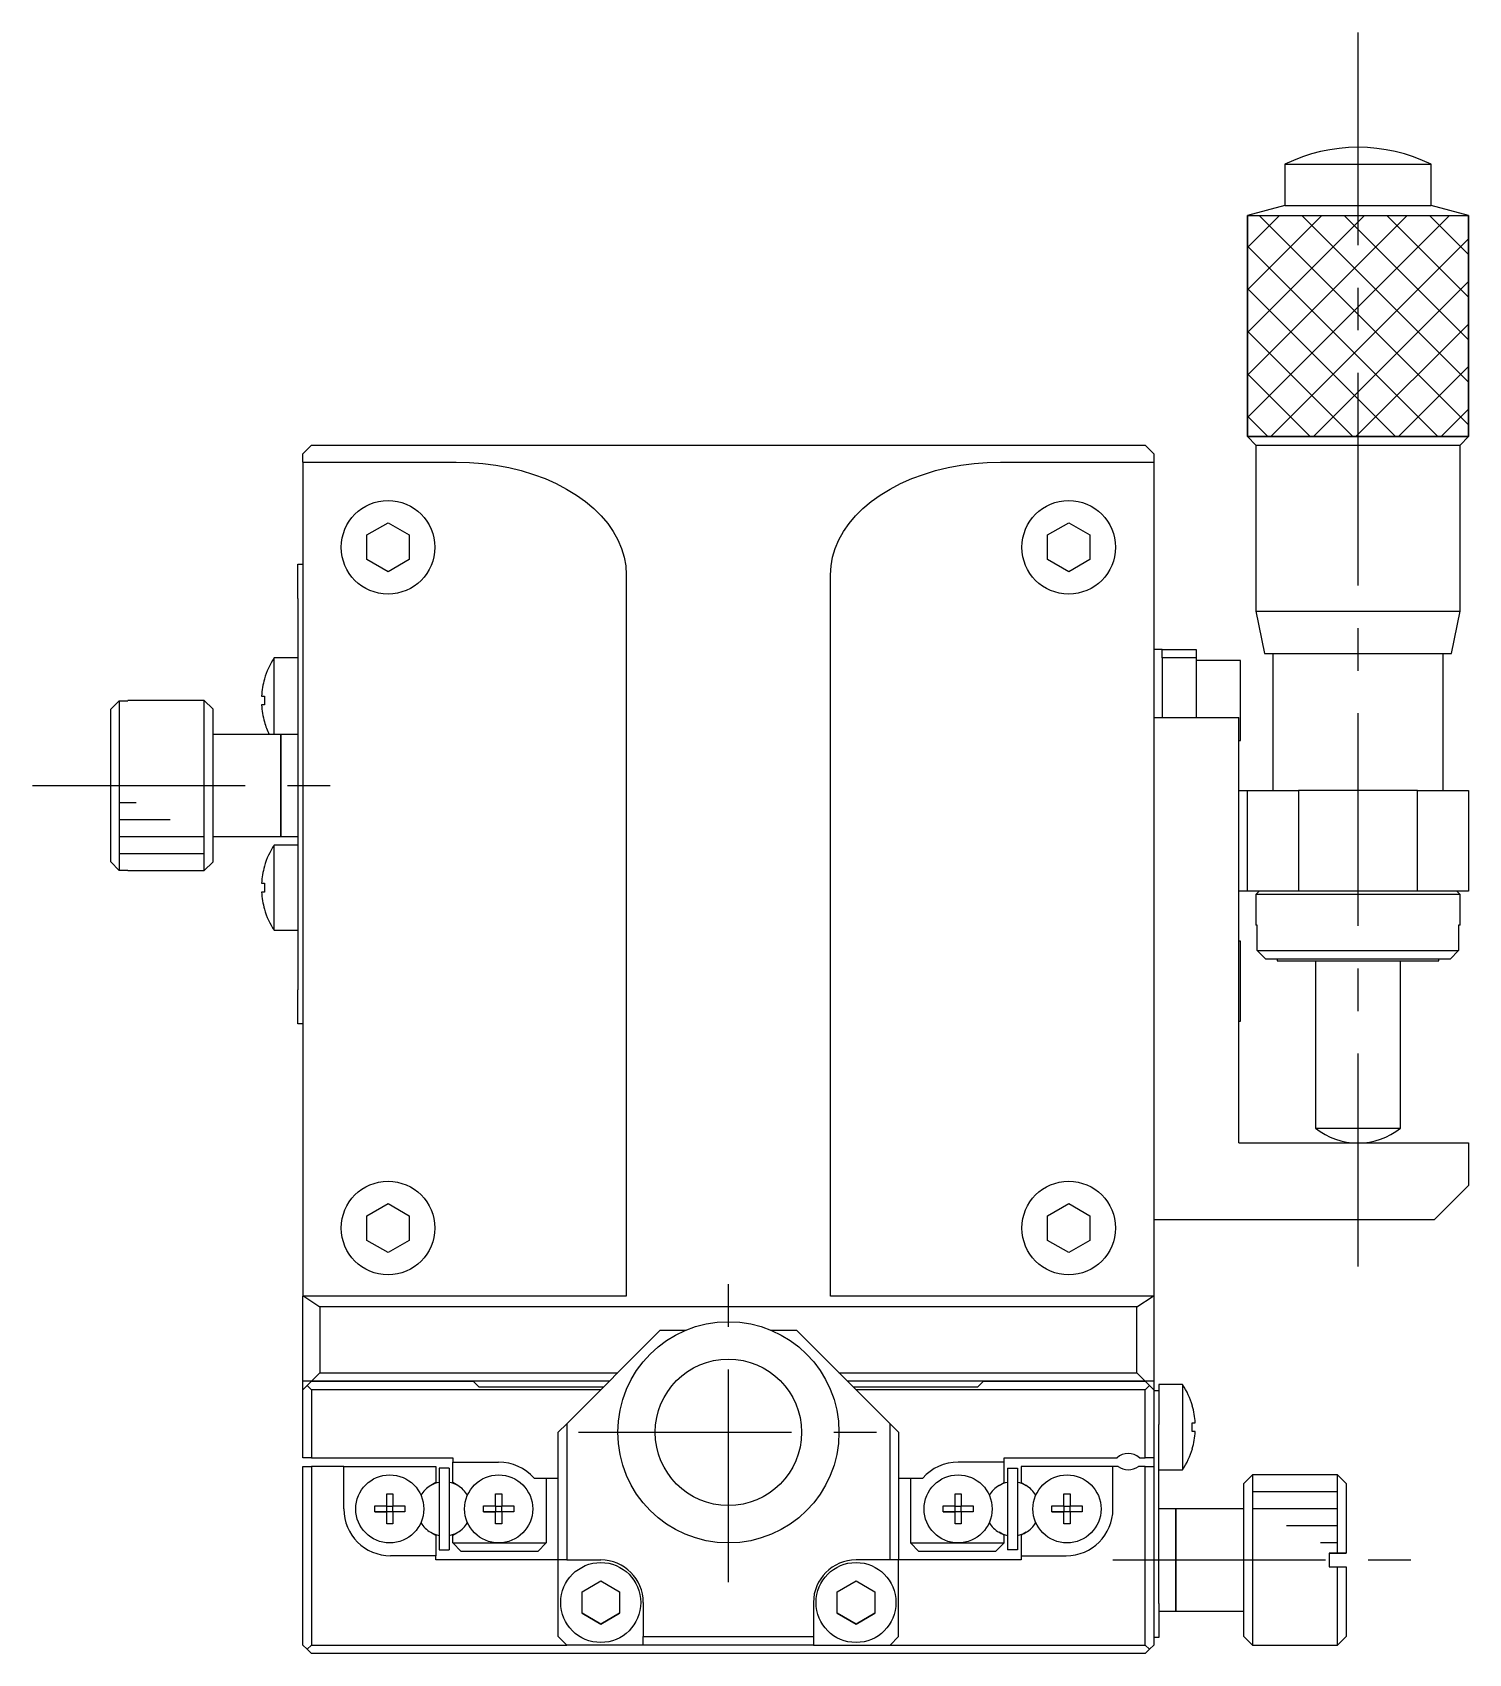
# Model space of a CAD drawing. Extents: x -319 to 370, y 6 to 505.
# Drawn here: x -65.5 to 18.9, y 237.8 to 333 of the extents above; entities that cross this region are included whole.
import ezdxf

# ---------------------------------------------------------------- set-up
doc = ezdxf.new("R2010")
doc.units = 0
doc.header["$LTSCALE"] = 10
doc.linetypes.add('CENTER', pattern=[2, 1.25, -0.25, 0.25, -0.25])
doc.linetypes.add('DASHED', pattern=[3.5, 2, -1.5])
doc.layers.get('0').update_dxf_attribs({"linetype": 'CONTINUOUS'})
doc.layers.add('CENTER', color=1, linetype='CENTER')

msp = doc.modelspace()

# ---------------------------------------------------------------- linework, layer by layer
at = {"color": 7, "linetype": 'CONTINUOUS'}
for p, q in [((8.129802, 325.29641), (16.729802, 325.29641)), ((8.129802, 325.29641), (8.129802, 322.885899)), ((16.729802, 322.885899), (16.729802, 325.29641)), ((8.129802, 322.885899), (5.929803, 322.296411)), ((8.129802, 322.885899), (16.729802, 322.885899)), ((18.929801, 322.296411), (16.729802, 322.885899)), ((-49.070198, 308.796404), (-49.570198, 308.296404)), ((-49.070198, 308.796404), (-0.070198, 308.796404)), ((0.429802, 308.296404), (-0.070198, 308.796404)), ((5.929803, 309.29641), (6.429806, 308.796408)), ((6.429806, 308.796408), (18.429798, 308.796408)), ((6.429806, 308.796408), (6.429806, 299.046403)), ((18.429798, 308.796408), (18.929801, 309.29641)), ((18.429798, 299.046403), (18.429798, 308.796408)), ((-49.570198, 307.803576), (-49.570198, 308.296404)), ((-49.570198, 307.803576), (-40.570198, 307.803576)), ((-49.570198, 307.803576), (-49.570198, 258.796404)), ((-40.570198, 307.803576), (-39.785607, 307.783172)), ((-39.785607, 307.783172), (-39.005853, 307.722087)), ((-39.005853, 307.722087), (-38.235744, 307.620696)), ((-10.904651, 307.620696), (-10.134542, 307.722087)), ((-10.134542, 307.722087), (-9.354789, 307.783172)), ((-9.354789, 307.783172), (-8.570198, 307.803576)), ((-8.570198, 307.803576), (0.429802, 307.803576)), ((0.429802, 308.296404), (0.429802, 307.803576)), ((0.429802, 307.803576), (0.429802, 258.796404)), ((-38.235744, 307.620696), (-37.480028, 307.479626)), ((-37.480028, 307.479626), (-36.743363, 307.299745)), ((-36.743363, 307.299745), (-36.030293, 307.082164)), ((-36.030293, 307.082164), (-35.345212, 306.828222)), ((-35.345212, 306.828222), (-34.692345, 306.539487)), ((-14.44805, 306.539487), (-13.795183, 306.828222)), ((-13.795183, 306.828222), (-13.110103, 307.082164)), ((-13.110103, 307.082164), (-12.397032, 307.299745)), ((-12.397032, 307.299745), (-11.660368, 307.479626)), ((-11.660368, 307.479626), (-10.904651, 307.620696)), ((-34.692345, 306.539487), (-34.075717, 306.217737)), ((-34.075717, 306.217737), (-33.49913, 305.864958)), ((-33.49913, 305.864958), (-32.966138, 305.483323)), ((-16.174257, 305.483323), (-15.641266, 305.864958)), ((-15.641266, 305.864958), (-15.064678, 306.217737)), ((-15.064678, 306.217737), (-14.44805, 306.539487)), ((-32.966138, 305.483323), (-32.480028, 305.075186)), ((-32.480028, 305.075186), (-32.043796, 304.643063)), ((-17.096599, 304.643063), (-16.660368, 305.075186)), ((-16.660368, 305.075186), (-16.174257, 305.483323)), ((-45.820198, 303.518092), (-44.570198, 304.23978)), ((-44.570198, 304.23978), (-43.320198, 303.518092)), ((-32.043796, 304.643063), (-31.660133, 304.189618)), ((-31.660133, 304.189618), (-31.331402, 303.717646)), ((-17.808993, 303.717646), (-17.480263, 304.189618)), ((-17.480263, 304.189618), (-17.096599, 304.643063)), ((-5.820198, 303.518092), (-4.570198, 304.23978)), ((-4.570198, 304.23978), (-3.320198, 303.518092)), ((-45.820198, 302.074716), (-45.820198, 303.518092)), ((-43.320198, 303.518092), (-43.320198, 302.074716)), ((-31.331402, 303.717646), (-31.059633, 303.230059)), ((-31.059633, 303.230059), (-30.846499, 302.729861)), ((-18.293897, 302.729861), (-18.080763, 303.230059)), ((-18.080763, 303.230059), (-17.808993, 303.717646)), ((-5.820198, 302.074716), (-5.820198, 303.518092)), ((-3.320198, 303.518092), (-3.320198, 302.074716)), ((-44.570198, 301.353028), (-45.820198, 302.074716)), ((-43.320198, 302.074716), (-44.570198, 301.353028)), ((-30.846499, 302.729861), (-30.693314, 302.220137)), ((-30.693314, 302.220137), (-30.601024, 301.70403)), ((-18.539371, 301.70403), (-18.447081, 302.220137)), ((-18.447081, 302.220137), (-18.293897, 302.729861)), ((-4.570198, 301.353028), (-5.820198, 302.074716)), ((-3.320198, 302.074716), (-4.570198, 301.353028)), ((-49.870198, 299.796404), (-49.870198, 301.796404)), ((-49.870198, 301.796404), (-49.570198, 301.796404)), ((-30.601024, 301.70403), (-30.570198, 301.18472)), ((-30.570198, 301.18472), (-30.570198, 258.796404)), ((-18.570198, 301.18472), (-18.539371, 301.70403)), ((-18.570198, 258.796404), (-18.570198, 301.18472)), ((-49.870198, 299.796404), (-49.870198, 294.871404)), ((6.429806, 299.046403), (18.429798, 299.046403)), ((6.429806, 299.046403), (6.929805, 296.546404)), ((17.929799, 296.546404), (18.429798, 299.046403)), ((-51.261855, 291.796404), (-51.261855, 296.296404)), ((-49.870198, 296.296404), (-51.261855, 296.296404)), ((0.929802, 296.796406), (0.429802, 296.796406)), ((0.929802, 296.296404), (0.929802, 296.796406)), ((0.929802, 296.796406), (2.929802, 296.796404)), ((0.929802, 296.296404), (0.929802, 292.796404)), ((2.929802, 296.296404), (0.929802, 296.296404)), ((2.929802, 296.796404), (2.929802, 296.296404)), ((2.929802, 296.296404), (2.929802, 292.796404)), ((6.929805, 296.546404), (17.929799, 296.546404)), ((6.929805, 296.546404), (7.429802, 296.546404)), ((7.179805, 296.546404), (7.429802, 296.546404)), ((7.179805, 296.546404), (17.679799, 296.546404)), ((7.429802, 296.546404), (7.429802, 288.496404)), ((17.429802, 288.496404), (17.429802, 296.546404)), ((17.429802, 296.546404), (17.929799, 296.546404)), ((17.429802, 296.546404), (17.679799, 296.546404)), ((5.529802, 296.146404), (2.929802, 296.146404)), ((5.529802, 293.796404), (5.529802, 296.146404)), ((-51.839634, 295.058337), (-51.832778, 295.054994)), ((-51.839634, 295.058337), (-51.832778, 295.054994)), ((-49.870198, 294.871404), (-49.870198, 292.721404)), ((-60.870198, 293.278591), (-60.370198, 293.780378)), ((-60.370198, 293.780378), (-60.370198, 283.81243)), ((-60.370198, 293.780378), (-59.870198, 293.780378)), ((-59.870198, 293.780378), (-59.870198, 293.796404)), ((-59.870198, 293.780378), (-59.870198, 293.796404)), ((-55.370198, 293.796404), (-59.870198, 293.796404)), ((-55.370198, 283.796404), (-55.370198, 293.796404)), ((-54.870198, 293.296404), (-55.370198, 293.796404)), ((-52.00515, 294.056404), (-51.832778, 294.056404)), ((-51.832778, 293.536404), (-52.00515, 293.536404)), ((-51.832778, 294.056404), (-51.832778, 293.536404)), ((5.529802, 291.446404), (5.529802, 293.796404)), ((-60.870198, 284.314217), (-60.870198, 293.278591)), ((-60.870198, 284.314217), (-60.870198, 293.278591)), ((-54.870198, 293.296404), (-54.870198, 284.296404)), ((-51.832778, 292.537815), (-51.839634, 292.534471)), ((-51.832778, 292.537815), (-51.839634, 292.534471)), ((-49.870198, 292.721404), (-49.870198, 289.371404)), ((0.429802, 292.796404), (5.429802, 292.796404)), ((5.429802, 267.796404), (5.429802, 292.796404)), ((-50.870198, 291.796404), (-54.870198, 291.796404)), ((-50.870198, 291.796404), (-50.870198, 285.796404)), ((-50.870198, 285.796404), (-50.870198, 291.796404)), ((-49.870198, 291.796404), (-50.870198, 291.796404)), ((5.429802, 291.446404), (5.529802, 291.446404)), ((-49.870198, 289.371404), (-49.870198, 287.221404)), ((5.429802, 288.496404), (5.929802, 288.496404)), ((5.929802, 282.596404), (5.929802, 288.496404)), ((5.929802, 288.496404), (8.929802, 288.496404)), ((8.929802, 288.496404), (8.929802, 282.596404)), ((15.929802, 288.496404), (8.929802, 288.496404)), ((15.929802, 282.596404), (15.929802, 288.496404)), ((15.929802, 288.496404), (18.929802, 288.496404)), ((18.929802, 288.496404), (18.929802, 282.596404)), ((-49.870198, 287.221404), (-49.870198, 283.871404)), ((-54.870198, 285.796404), (-50.870198, 285.796404)), ((-50.870198, 285.796404), (-49.870198, 285.796404)), ((-51.261855, 280.296404), (-51.261855, 285.296404)), ((-49.870198, 285.296404), (-51.261855, 285.296404)), ((-60.370198, 283.81243), (-60.870198, 284.314217)), ((-55.370198, 283.796404), (-54.870198, 284.296404)), ((-51.839634, 284.058337), (-51.832778, 284.054994)), ((-51.839634, 284.058337), (-51.832778, 284.054994)), ((-49.870198, 283.871404), (-49.870198, 281.721404)), ((-59.870198, 283.81243), (-60.370198, 283.81243)), ((-59.870198, 283.796404), (-59.870198, 283.81243)), ((-59.870198, 283.796404), (-59.870198, 283.81243)), ((-59.870198, 283.796404), (-55.370198, 283.796404)), ((-52.00515, 283.056404), (-51.832778, 283.056404)), ((-51.832778, 283.056404), (-51.832778, 282.536404)), ((-51.832778, 282.536404), (-52.00515, 282.536404)), ((5.929802, 282.596404), (5.429802, 282.596404)), ((8.929802, 282.596404), (5.929802, 282.596404)), ((6.629802, 282.596404), (6.429802, 282.396404)), ((18.429802, 282.396404), (6.429802, 282.396404)), ((6.429802, 282.396404), (6.429802, 280.596404)), ((15.929802, 282.596404), (8.929802, 282.596404)), ((18.929802, 282.596404), (15.929802, 282.596404)), ((18.429802, 282.396404), (18.229802, 282.596404)), ((18.429802, 280.596404), (18.429802, 282.396404)), ((-51.832778, 281.537815), (-51.839634, 281.534471)), ((-51.832778, 281.537815), (-51.839634, 281.534471)), ((-49.870198, 281.721404), (-49.870198, 276.796404)), ((-51.261855, 280.296404), (-49.870198, 280.296404)), ((6.513722, 280.596404), (6.429802, 280.596404)), ((6.513722, 280.596404), (6.429802, 280.596404)), ((6.513722, 279.096404), (6.513722, 280.596404)), ((18.429802, 280.596404), (18.345882, 280.596404)), ((18.429802, 280.596404), (18.345882, 280.596404)), ((18.345882, 280.596404), (18.345882, 279.096404)), ((5.529802, 279.646404), (5.429802, 279.646404)), ((5.529802, 277.296404), (5.529802, 279.646404)), ((6.513722, 279.096404), (18.345882, 279.096404)), ((7.021475, 278.596404), (6.513722, 279.096404)), ((18.345882, 279.096404), (17.838129, 278.596404)), ((17.838129, 278.596404), (7.021475, 278.596404)), ((7.786243, 278.596404), (7.021475, 278.596404)), ((7.679802, 278.596404), (7.679802, 278.496404)), ((7.679802, 278.496404), (17.179802, 278.496404)), ((7.679802, 278.496404), (7.929802, 278.496404)), ((9.929806, 278.496404), (9.929806, 268.673913)), ((14.929798, 268.673913), (14.929798, 278.496404)), ((16.929802, 278.496404), (17.179802, 278.496404)), ((17.838129, 278.596404), (17.073361, 278.596404)), ((17.179802, 278.496404), (17.179802, 278.596404)), ((5.529802, 274.946404), (5.529802, 277.296404)), ((-49.870198, 274.796404), (-49.870198, 276.796404)), ((-49.570198, 274.796404), (-49.870198, 274.796404)), ((5.429802, 274.946404), (5.529802, 274.946404)), ((9.929806, 268.673913), (14.929798, 268.673913)), ((5.429802, 267.796404), (18.929802, 267.796404)), ((18.929802, 267.796404), (18.929802, 265.296404)), ((16.929802, 263.296404), (18.929802, 265.296404)), ((-45.820198, 263.518092), (-44.570198, 264.23978)), ((-44.570198, 264.23978), (-43.320198, 263.518092)), ((-5.820198, 263.518092), (-4.570198, 264.23978)), ((-4.570198, 264.23978), (-3.320198, 263.518092)), ((-45.820198, 262.074716), (-45.820198, 263.518092)), ((-43.320198, 263.518092), (-43.320198, 262.074716)), ((-5.820198, 262.074716), (-5.820198, 263.518092)), ((-3.320198, 263.518092), (-3.320198, 262.074716)), ((0.429802, 263.296404), (16.929802, 263.296404)), ((-44.570198, 261.353028), (-45.820198, 262.074716)), ((-43.320198, 262.074716), (-44.570198, 261.353028)), ((-4.570198, 261.353028), (-5.820198, 262.074716)), ((-3.320198, 262.074716), (-4.570198, 261.353028)), ((-49.570198, 253.796404), (-49.570198, 258.796404)), ((-49.570198, 258.796404), (-49.528438, 258.796404)), ((-49.528438, 258.796404), (-48.570198, 258.162159)), ((-45.820198, 258.796404), (-49.528438, 258.796404)), ((-0.570198, 258.162159), (-48.570198, 258.162159)), ((-48.570198, 258.162159), (-48.570198, 254.296404)), ((-43.320198, 258.796404), (-45.820198, 258.796404)), ((-30.570198, 258.796404), (-43.320198, 258.796404)), ((-5.820198, 258.796404), (-18.570198, 258.796404)), ((-3.320198, 258.796404), (-5.820198, 258.796404)), ((0.388043, 258.796404), (-3.320198, 258.796404)), ((-0.570198, 258.162159), (0.388043, 258.796404)), ((-0.570198, 254.296404), (-0.570198, 258.162159)), ((0.388043, 258.796404), (0.429802, 258.796404)), ((0.429802, 258.796404), (0.429802, 253.796404)), ((-28.570198, 256.796404), (-34.070198, 251.296404)), ((-28.570198, 256.796404), (-27.070195, 256.796404)), ((-22.0702, 256.796404), (-20.570198, 256.796404)), ((-15.070198, 251.296404), (-20.570198, 256.796404)), ((-49.070198, 253.796404), (-49.570198, 253.796404)), ((-49.570198, 253.296404), (-49.570198, 253.796404)), ((-49.570198, 253.296404), (-49.320198, 253.546404)), ((-49.070198, 253.796404), (-49.320198, 253.546404)), ((-49.320198, 253.546404), (-49.070198, 253.296404)), ((-49.070198, 253.796404), (-48.570198, 254.296404)), ((-49.070198, 253.796404), (-45.820198, 253.796404)), ((-45.820198, 253.796404), (-49.070198, 253.796404)), ((-48.570198, 254.296404), (-31.070198, 254.296404)), ((-45.820198, 253.796404), (-43.320198, 253.796404)), ((-43.320198, 253.796404), (-45.820198, 253.796404)), ((-43.320198, 253.796404), (-39.570198, 253.796404)), ((-39.570198, 253.796404), (-43.320198, 253.796404)), ((-39.220198, 253.446404), (-39.570198, 253.796404)), ((-31.570198, 253.796404), (-39.570198, 253.796404)), ((-31.920198, 253.446404), (-39.220198, 253.446404)), ((-18.070198, 254.296404), (-0.570198, 254.296404)), ((-9.570198, 253.796404), (-17.570198, 253.796404)), ((-9.920198, 253.446404), (-17.220198, 253.446404)), ((-9.570198, 253.796404), (-9.920198, 253.446404)), ((-9.570198, 253.796404), (-5.820198, 253.796404)), ((-5.820198, 253.796404), (-9.570198, 253.796404)), ((-5.820198, 253.796404), (-3.320198, 253.796404)), ((-3.320198, 253.796404), (-5.820198, 253.796404)), ((-3.320198, 253.796404), (-0.070198, 253.796404)), ((-0.070198, 253.796404), (-3.320198, 253.796404)), ((-0.570198, 254.296404), (-0.070198, 253.796404)), ((0.179802, 253.546404), (-0.070198, 253.796404)), ((0.429802, 253.796404), (-0.070198, 253.796404)), ((-0.070198, 253.296404), (0.179802, 253.546404)), ((0.179802, 253.546404), (0.429802, 253.296404)), ((0.429802, 253.796404), (0.429802, 253.296404)), ((0.729802, 253.596404), (0.729802, 253.246404)), ((2.12146, 253.596404), (0.729802, 253.596404)), ((2.12146, 253.596404), (2.12146, 248.596404)), ((-49.570198, 249.296404), (-49.570198, 253.296404)), ((-49.070198, 253.296404), (-49.070198, 249.296404)), ((-32.070198, 253.296404), (-49.070198, 253.296404)), ((-0.070198, 253.296404), (-17.070198, 253.296404)), ((-0.070198, 249.296404), (-0.070198, 253.296404)), ((0.429802, 253.296404), (0.429802, 249.296404)), ((0.429802, 253.246404), (0.729802, 253.246404)), ((0.729802, 253.246404), (0.729802, 251.246404)), ((2.692383, 252.354994), (2.699238, 252.358337)), ((-34.570198, 250.796404), (-34.070198, 251.296404)), ((-34.570198, 243.296404), (-34.570198, 250.796404)), ((-34.070198, 251.296404), (-34.070198, 243.296404)), ((-15.070198, 243.296404), (-15.070198, 251.296404)), ((-15.070198, 251.296404), (-14.570198, 250.796404)), ((-14.570198, 250.796404), (-14.570198, 243.296404)), ((0.729802, 250.021404), (0.729802, 251.246404)), ((2.692383, 250.836404), (2.692383, 251.356404)), ((2.692383, 251.356404), (2.864755, 251.356404)), ((2.864755, 250.836404), (2.692383, 250.836404)), ((0.729802, 240.746404), (0.729802, 250.021404)), ((2.699238, 249.834471), (2.692383, 249.837815)), ((-49.070198, 249.296404), (-49.570198, 249.296404)), ((-49.570198, 238.296404), (-49.570198, 248.796404)), ((-49.570198, 248.796404), (-49.070198, 248.796404)), ((-49.070198, 249.296404), (-40.770198, 249.296404)), ((-49.070198, 248.796404), (-49.070198, 238.296404)), ((-47.170198, 248.796404), (-49.070198, 248.796404)), ((-47.170198, 246.296404), (-47.170198, 248.796404)), ((-47.170198, 248.796404), (-41.770198, 248.796404)), ((-41.770198, 248.796404), (-41.770198, 247.840816)), ((-40.970198, 248.696404), (-41.570198, 248.696404)), ((-41.570198, 248.696404), (-41.570198, 243.896404)), ((-40.970198, 248.696404), (-40.970198, 243.896404)), ((-40.770198, 249.296404), (-40.770198, 249.046404)), ((-40.770198, 249.046404), (-38.070198, 249.046404)), ((-40.770198, 247.840816), (-40.770198, 249.046404)), ((-8.370198, 249.046404), (-11.070198, 249.046404)), ((-8.370198, 249.296404), (-1.731636, 249.296404)), ((-8.370198, 249.046404), (-8.370198, 249.296404)), ((-8.370198, 247.840816), (-8.370198, 249.046404)), ((-8.170198, 248.696404), (-8.170198, 243.896404)), ((-8.170198, 248.696404), (-7.570198, 248.696404)), ((-7.570198, 248.696404), (-7.570198, 243.896404)), ((-7.370198, 248.796404), (-7.370198, 247.840816)), ((-1.970198, 248.796404), (-7.370198, 248.796404)), ((-1.970198, 246.296404), (-1.970198, 248.796404)), ((-1.670198, 248.796404), (-1.970198, 248.796404)), ((-0.070198, 248.796404), (-0.470198, 248.796404)), ((-0.40876, 249.296404), (-0.070198, 249.296404)), ((0.429802, 249.296404), (-0.070198, 249.296404)), ((-0.070198, 238.296404), (-0.070198, 248.796404)), ((-0.070198, 248.796404), (0.429802, 248.796404)), ((0.429802, 249.296404), (0.429802, 248.796404)), ((0.429802, 248.796404), (0.429802, 238.296404)), ((-41.770198, 247.840816), (-42.063948, 247.671219)), ((-40.476448, 247.671219), (-40.770198, 247.840816)), ((-35.991135, 248.096404), (-34.570198, 248.096404)), ((-35.270198, 248.096404), (-35.270198, 244.296404)), ((-14.570198, 248.096404), (-13.14926, 248.096404)), ((-13.870198, 248.096404), (-13.870198, 244.296404)), ((-8.663948, 247.671219), (-8.370198, 247.840816)), ((-7.370198, 247.840816), (-7.076448, 247.671219)), ((0.729802, 248.596404), (2.12146, 248.596404)), ((6.229802, 248.296404), (5.729802, 247.796404)), ((5.729802, 243.296404), (5.729802, 247.796404)), ((6.229802, 248.296404), (6.229802, 243.296404)), ((11.229802, 248.296404), (6.229802, 248.296404)), ((11.229802, 243.696404), (11.229802, 248.296404)), ((11.729802, 247.796404), (11.229802, 248.296404)), ((11.729802, 247.796404), (11.729802, 243.696404)), ((-44.650198, 247.182766), (-44.290198, 247.182766)), ((-44.650198, 246.476404), (-44.650198, 247.182766)), ((-44.290198, 247.182766), (-44.290198, 246.476404)), ((-38.250198, 247.182766), (-37.890198, 247.182766)), ((-38.250198, 246.476404), (-38.250198, 247.182766)), ((-37.890198, 247.182766), (-37.890198, 246.476404)), ((-11.250198, 247.182766), (-10.890198, 247.182766)), ((-11.250198, 246.476404), (-11.250198, 247.182766)), ((-10.890198, 247.182766), (-10.890198, 246.476404)), ((-4.850198, 247.182766), (-4.490198, 247.182766)), ((-4.850198, 246.476404), (-4.850198, 247.182766)), ((-4.490198, 247.182766), (-4.490198, 246.476404)), ((-45.356559, 246.476404), (-44.650198, 246.476404)), ((-45.356559, 246.116404), (-45.356559, 246.476404)), ((-44.650198, 246.116404), (-45.356559, 246.116404)), ((-45.356559, 246.116404), (-44.650198, 246.116404)), ((-44.639826, 246.466032), (-44.650198, 246.476404)), ((-44.639826, 246.126776), (-44.650198, 246.116404)), ((-44.650198, 245.410043), (-44.650198, 246.116404)), ((-44.639826, 246.466032), (-44.30057, 246.466032)), ((-44.639826, 246.126776), (-44.639826, 246.466032)), ((-44.30057, 246.126776), (-44.639826, 246.126776)), ((-44.30057, 246.466032), (-44.290198, 246.476404)), ((-44.30057, 246.466032), (-44.30057, 246.126776)), ((-44.30057, 246.126776), (-44.290198, 246.116404)), ((-44.290198, 246.476404), (-43.583836, 246.476404)), ((-44.290198, 246.116404), (-44.290198, 245.410043)), ((-43.583836, 246.116404), (-44.290198, 246.116404)), ((-43.583836, 246.116404), (-44.290198, 246.116404)), ((-43.583836, 246.476404), (-43.583836, 246.116404)), ((-38.956559, 246.476404), (-38.250198, 246.476404)), ((-38.956559, 246.116404), (-38.956559, 246.476404)), ((-38.250198, 246.116404), (-38.956559, 246.116404)), ((-38.956559, 246.116404), (-38.250198, 246.116404)), ((-38.239826, 246.466032), (-38.250198, 246.476404)), ((-38.239826, 246.126776), (-38.250198, 246.116404)), ((-38.250198, 245.410043), (-38.250198, 246.116404)), ((-38.239826, 246.466032), (-37.90057, 246.466032)), ((-38.239826, 246.126776), (-38.239826, 246.466032)), ((-37.90057, 246.126776), (-38.239826, 246.126776)), ((-37.90057, 246.466032), (-37.890198, 246.476404)), ((-37.90057, 246.466032), (-37.90057, 246.126776)), ((-37.90057, 246.126776), (-37.890198, 246.116404)), ((-37.890198, 246.476404), (-37.183836, 246.476404)), ((-37.890198, 246.116404), (-37.890198, 245.410043)), ((-37.183836, 246.116404), (-37.890198, 246.116404)), ((-37.183836, 246.116404), (-37.890198, 246.116404)), ((-37.183836, 246.476404), (-37.183836, 246.116404)), ((-11.956559, 246.476404), (-11.250198, 246.476404)), ((-11.956559, 246.116404), (-11.956559, 246.476404)), ((-11.250198, 246.116404), (-11.956559, 246.116404)), ((-11.956559, 246.116404), (-11.250198, 246.116404)), ((-11.239826, 246.466032), (-11.250198, 246.476404)), ((-11.239826, 246.126776), (-11.250198, 246.116404)), ((-11.250198, 245.410043), (-11.250198, 246.116404)), ((-11.239826, 246.466032), (-10.90057, 246.466032)), ((-11.239826, 246.126776), (-11.239826, 246.466032)), ((-10.90057, 246.126776), (-11.239826, 246.126776)), ((-10.90057, 246.466032), (-10.890198, 246.476404)), ((-10.90057, 246.466032), (-10.90057, 246.126776)), ((-10.90057, 246.126776), (-10.890198, 246.116404)), ((-10.890198, 246.476404), (-10.183836, 246.476404)), ((-10.890198, 246.116404), (-10.890198, 245.410043)), ((-10.183836, 246.116404), (-10.890198, 246.116404)), ((-10.183836, 246.116404), (-10.890198, 246.116404)), ((-10.183836, 246.476404), (-10.183836, 246.116404)), ((-5.556559, 246.476404), (-4.850198, 246.476404)), ((-5.556559, 246.116404), (-5.556559, 246.476404)), ((-4.850198, 246.116404), (-5.556559, 246.116404)), ((-5.556559, 246.116404), (-4.850198, 246.116404)), ((-4.839826, 246.466032), (-4.850198, 246.476404)), ((-4.839826, 246.126776), (-4.850198, 246.116404)), ((-4.850198, 245.410043), (-4.850198, 246.116404)), ((-4.839826, 246.466032), (-4.50057, 246.466032)), ((-4.839826, 246.126776), (-4.839826, 246.466032)), ((-4.50057, 246.126776), (-4.839826, 246.126776)), ((-4.50057, 246.466032), (-4.490198, 246.476404)), ((-4.50057, 246.466032), (-4.50057, 246.126776)), ((-4.50057, 246.126776), (-4.490198, 246.116404)), ((-4.490198, 246.476404), (-3.783836, 246.476404)), ((-4.490198, 246.116404), (-4.490198, 245.410043)), ((-3.783836, 246.116404), (-4.490198, 246.116404)), ((-3.783836, 246.116404), (-4.490198, 246.116404)), ((-3.783836, 246.476404), (-3.783836, 246.116404)), ((1.729802, 246.296404), (0.729802, 246.296404)), ((1.729802, 243.296404), (1.729802, 246.296404)), ((1.729802, 246.296404), (1.729802, 243.296404)), ((5.729802, 246.296404), (1.729802, 246.296404)), ((-44.290198, 245.410043), (-44.650198, 245.410043)), ((-42.063948, 244.921589), (-41.770198, 244.751992)), ((-40.770198, 244.751992), (-40.476448, 244.921589)), ((-37.890198, 245.410043), (-38.250198, 245.410043)), ((-10.890198, 245.410043), (-11.250198, 245.410043)), ((-8.370198, 244.751992), (-8.663948, 244.921589)), ((-7.076448, 244.921589), (-7.370198, 244.751992)), ((-4.490198, 245.410043), (-4.850198, 245.410043)), ((-41.770198, 244.751992), (-41.770198, 243.546404)), ((-41.570198, 243.896404), (-40.970198, 243.896404)), ((-40.770198, 244.296404), (-40.770198, 244.751992)), ((-40.770198, 244.296404), (-38.070198, 244.296404)), ((-40.270198, 243.796404), (-40.770198, 244.296404)), ((-38.070198, 244.296404), (-35.270198, 244.296404)), ((-35.270198, 244.296404), (-35.770198, 243.796404)), ((-13.870198, 244.296404), (-11.070198, 244.296404)), ((-13.370198, 243.796404), (-13.870198, 244.296404)), ((-11.070198, 244.296404), (-8.370198, 244.296404)), ((-8.370198, 244.296404), (-8.870198, 243.796404)), ((-8.370198, 244.296404), (-8.370198, 244.751992)), ((-7.570198, 243.896404), (-8.170198, 243.896404)), ((-7.370198, 244.751992), (-7.370198, 243.546404)), ((-41.770198, 243.546404), (-44.420198, 243.546404)), ((-41.770198, 243.296404), (-41.770198, 243.546404)), ((-34.570198, 243.296404), (-41.770198, 243.296404)), ((-35.770198, 243.796404), (-40.270198, 243.796404)), ((-34.070198, 243.296404), (-34.570198, 243.296404)), ((-34.570198, 238.796404), (-34.570198, 243.296404)), ((-34.070198, 243.296404), (-32.070198, 243.296404)), ((-15.070198, 243.296404), (-17.070198, 243.296404)), ((-14.570198, 243.296404), (-15.070198, 243.296404)), ((-14.570198, 238.796404), (-14.570198, 243.296404)), ((-9.570198, 243.296404), (-14.570198, 243.296404)), ((-8.870198, 243.796404), (-13.370198, 243.796404)), ((-7.370198, 243.296404), (-9.570198, 243.296404)), ((-7.370198, 243.546404), (-7.370198, 243.296404)), ((-7.370198, 243.546404), (-4.720198, 243.546404)), ((1.729802, 240.296404), (1.729802, 243.296404)), ((1.729802, 243.296404), (1.729802, 240.296404)), ((5.729802, 238.796404), (5.729802, 243.296404)), ((6.229802, 243.296404), (6.229802, 238.296404)), ((10.729802, 243.696404), (10.729802, 242.896404)), ((10.729802, 243.696404), (11.229802, 243.696404)), ((11.229802, 243.696404), (10.729802, 243.696404)), ((10.729802, 242.896404), (11.229802, 242.896404)), ((11.229802, 243.696404), (11.729802, 243.696404)), ((11.729802, 243.696404), (11.229802, 243.696404)), ((11.229802, 238.296404), (11.229802, 242.896404)), ((11.229802, 242.896404), (11.729802, 242.896404)), ((11.729802, 242.896404), (11.729802, 238.796404)), ((-33.170198, 241.431489), (-32.070198, 242.066575)), ((-32.070198, 242.066575), (-30.970198, 241.431489)), ((-18.170198, 241.431489), (-17.070198, 242.066575)), ((-17.070198, 242.066575), (-15.970198, 241.431489)), ((-33.170198, 240.161319), (-33.170198, 241.431489)), ((-30.970198, 241.431489), (-30.970198, 240.161319)), ((-18.170198, 240.161319), (-18.170198, 241.431489)), ((-15.970198, 241.431489), (-15.970198, 240.161319)), ((-32.070198, 239.526233), (-33.170198, 240.161319)), ((-33.170198, 240.161319), (-32.070198, 239.526233)), ((-30.970198, 240.161319), (-32.070198, 239.526233)), ((-32.070198, 239.526233), (-30.970198, 240.161319)), ((-29.570198, 240.796404), (-29.570198, 238.796404)), ((-19.570198, 240.796404), (-19.570198, 238.796404)), ((-17.070198, 239.526233), (-18.170198, 240.161319)), ((-18.170198, 240.161319), (-17.070198, 239.526233)), ((-15.970198, 240.161319), (-17.070198, 239.526233)), ((-17.070198, 239.526233), (-15.970198, 240.161319)), ((0.729802, 240.746404), (0.729802, 238.746404)), ((0.729802, 240.296404), (1.729802, 240.296404)), ((1.729802, 240.296404), (5.729802, 240.296404)), ((-49.320198, 238.046404), (-49.570198, 238.296404)), ((-49.070198, 238.296404), (-49.320198, 238.046404)), ((-49.070198, 238.296404), (-34.070198, 238.296404)), ((-34.570198, 238.796404), (-34.070198, 238.296404)), ((-29.570198, 238.296404), (-34.070198, 238.296404)), ((-29.570198, 238.796404), (-19.570198, 238.796404)), ((-29.570198, 238.296404), (-29.570198, 238.796404)), ((-19.570198, 238.296404), (-29.570198, 238.296404)), ((-19.570198, 238.796404), (-19.570198, 238.296404)), ((-19.570198, 238.296404), (-15.070198, 238.296404)), ((-15.070198, 238.296404), (-14.570198, 238.796404)), ((-15.070198, 238.296404), (-0.070198, 238.296404)), ((0.179802, 238.046404), (-0.070198, 238.296404)), ((0.429802, 238.296404), (0.179802, 238.046404)), ((0.729802, 238.746404), (0.429802, 238.746404)), ((5.729802, 238.796404), (6.229802, 238.296404)), ((6.229802, 238.296404), (11.229802, 238.296404)), ((11.229802, 238.296404), (11.729802, 238.796404)), ((-49.070198, 237.796404), (-49.320198, 238.046404)), ((-0.070198, 237.796404), (-49.070198, 237.796404)), ((-0.070198, 237.796404), (0.179802, 238.046404))]:
    msp.add_line(p, q, dxfattribs=at)
at = {"color": 3, "linetype": 'CONTINUOUS'}
for p, q in [((5.929803, 322.296411), (18.929801, 322.296411)), ((5.929803, 322.296411), (5.929803, 309.29641)), ((5.929803, 320.413198), (7.813016, 322.296411)), ((5.929803, 317.913198), (10.313016, 322.296411)), ((5.929803, 315.413198), (12.813016, 322.296411)), ((5.929803, 312.913198), (15.313016, 322.296411)), ((5.929803, 310.413198), (17.813016, 322.296411)), ((6.627379, 322.296411), (18.929801, 309.993989)), ((9.127379, 322.296411), (18.929801, 312.493989)), ((11.627379, 322.296411), (18.929801, 314.993989)), ((14.127379, 322.296411), (18.929801, 317.493989)), ((16.627379, 322.296411), (18.929801, 319.993989)), ((18.929801, 309.29641), (18.929801, 322.296411)), ((5.929803, 320.493987), (17.12738, 309.29641)), ((7.313015, 309.29641), (18.929801, 320.913196)), ((9.813015, 309.29641), (18.929801, 318.413196)), ((5.929803, 317.993987), (14.62738, 309.29641)), ((5.929803, 315.493987), (12.12738, 309.29641)), ((12.313015, 309.29641), (18.929801, 315.913196)), ((14.813015, 309.29641), (18.929801, 313.413196)), ((5.929803, 312.993987), (9.62738, 309.29641)), ((17.313015, 309.29641), (18.929801, 310.913196)), ((5.929803, 310.493987), (7.12738, 309.29641)), ((5.929803, 309.29641), (18.929801, 309.29641)), ((-60.370198, 287.796404), (-59.370198, 287.796404)), ((-60.370198, 286.796404), (-57.370198, 286.796404)), ((-60.370198, 285.796404), (-55.370198, 285.796404)), ((-60.370198, 284.796404), (-55.370198, 284.796404)), ((11.229802, 247.296404), (6.229802, 247.296404)), ((11.229802, 246.296404), (6.229802, 246.296404)), ((11.229802, 245.296404), (8.229802, 245.296404)), ((11.229802, 244.296404), (10.229802, 244.296404))]:
    msp.add_line(p, q, dxfattribs=at)
at = {"color": 3, "linetype": 'DASHED'}
for p, q in [((5.929803, 309.29641), (5.929803, 322.296411)), ((5.929803, 322.296411), (18.929801, 322.296411)), ((18.929801, 322.296411), (18.929801, 309.29641)), ((18.929801, 309.29641), (5.929803, 309.29641))]:
    msp.add_line(p, q, dxfattribs=at)
at = {"color": 7, "linetype": 'CONTINUOUS'}
for centre, radius in [((-44.570198, 302.796404), 2.75), ((-4.570198, 302.796404), 2.75), ((-44.570198, 262.796404), 2.75), ((-4.570198, 262.796404), 2.75), ((-24.570198, 250.796404), 6.499999), ((-24.570198, 250.796404), 4.3), ((-44.470198, 246.296404), 2), ((-38.070198, 246.296404), 2), ((-11.070198, 246.296404), 2), ((-4.670198, 246.296404), 2), ((-32.070198, 240.796404), 2.35), ((-17.070198, 240.796404), 2.35)]:
    msp.add_circle(centre, radius, dxfattribs=at)
for centre, radius, start, end in [((12.429805, 316.55141), 9.745001, 63.816215, 116.183798), ((-47.520198, 293.796404), 4.5, 146.251011, 163.714157), ((-47.520198, 293.796404), 4.492483, 163.73057, 176.682184), ((-47.520198, 293.796404), 4.492483, 183.317816, 196.26943), ((-47.520198, 293.796404), 4.5, 196.285843, 206.3878), ((-47.520198, 282.796404), 4.5, 146.251011, 163.714157), ((-47.520198, 282.796404), 4.492483, 163.73057, 176.682184), ((-47.520198, 282.796404), 4.492483, 183.317816, 196.26943), ((-47.520198, 282.796404), 4.5, 196.285843, 213.748989), ((12.429805, 271.796409), 3.999997, 231.317795, 270), ((12.429805, 271.796409), 3.999997, 270, 308.682173), ((-1.620198, 251.096404), 4.5, 16.285843, 33.748989), ((-1.620198, 251.096404), 4.492483, 3.317816, 16.26943), ((-1.620198, 251.096404), 4.492483, 343.73057, 356.682184), ((-1.620198, 251.096404), 4.5, 326.251011, 343.714157), ((-38.070198, 246.296404), 2.75, 40.885193, 90), ((-11.070198, 246.296404), 2.75, 90, 139.114807), ((-1.070198, 248.546404), 1, 48.590378, 131.409622), ((-1.070198, 249.596404), 1, 233.130102, 306.869898), ((-41.270198, 246.296404), 1.5875, 120, 135), ((-41.270197, 246.296404), 1.5875, 100.89309, 120), ((-41.270197, 246.296404), 1.5875, 60.000031, 79.106984), ((-41.270198, 246.296404), 1.5875, 45, 60), ((-7.870198, 246.296404), 1.5875, 120, 135), ((-7.870199, 246.296404), 1.5875, 100.893016, 120), ((-7.870199, 246.296404), 1.5875, 60, 79.10691), ((-7.870198, 246.296404), 1.5875, 45, 60), ((-41.155388, 246.181404), 1.75, 134.995594, 148.113496), ((-41.270197, 246.296404), 1.5875, 135.000026, 149.566818), ((-41.270197, 246.296404), 1.5875, 30.433263, 45.000026), ((-41.385007, 246.181404), 1.75, 31.886504, 45.004406), ((-7.755388, 246.181404), 1.75, 134.995594, 148.113496), ((-7.870199, 246.296404), 1.5875, 134.999974, 149.566737), ((-7.870199, 246.296404), 1.5875, 30.433182, 44.999974), ((-7.985007, 246.181404), 1.75, 31.886504, 45.004406), ((-44.420198, 246.296404), 2.75, 180, 270), ((-4.720198, 246.296404), 2.75, 270, 0), ((-41.155388, 246.411404), 1.75, 211.886504, 225.004406), ((-41.270197, 246.296404), 1.5875, 210.433182, 224.999974), ((-41.270198, 246.296404), 1.5875, 225, 240), ((-41.270197, 246.296404), 1.5875, 239.999969, 259.10691), ((-41.270197, 246.296404), 1.5875, 280.893016, 299.999969), ((-41.270198, 246.296404), 1.5875, 300, 315), ((-41.270197, 246.296404), 1.5875, 314.999974, 329.566737), ((-41.385007, 246.411404), 1.75, 314.995594, 328.113496), ((-7.755388, 246.411404), 1.75, 211.886504, 225.004406), ((-7.870199, 246.296404), 1.5875, 210.433263, 225.000026), ((-7.870198, 246.296404), 1.5875, 225, 240), ((-7.870199, 246.296404), 1.5875, 240.000031, 259.106984), ((-7.870199, 246.296404), 1.5875, 280.89309, 300.000031), ((-7.870198, 246.296404), 1.5875, 300, 315), ((-7.870199, 246.296404), 1.5875, 315.000026, 329.566818), ((-7.985007, 246.411404), 1.75, 314.995594, 328.113496), ((-32.070198, 240.796404), 2.5, 0, 90), ((-17.070198, 240.796404), 2.5, 90, 180)]:
    msp.add_arc(centre, radius, start, end, dxfattribs=at)
at = {"layer": 'CENTER', "color": 1, "linetype": 'CENTER'}
for p, q in [((12.429802, 333.046408), (12.429802, 258.046408)), ((-65.470198, 288.796404), (-45.970198, 288.796404)), ((-24.570198, 241.996405), (-24.570198, 259.596403)), ((-33.370197, 250.796404), (-15.770199, 250.796404)), ((-1.970198, 243.296404), (17.529802, 243.296404))]:
    msp.add_line(p, q, dxfattribs=at)

doc.saveas('drawing.dxf')
